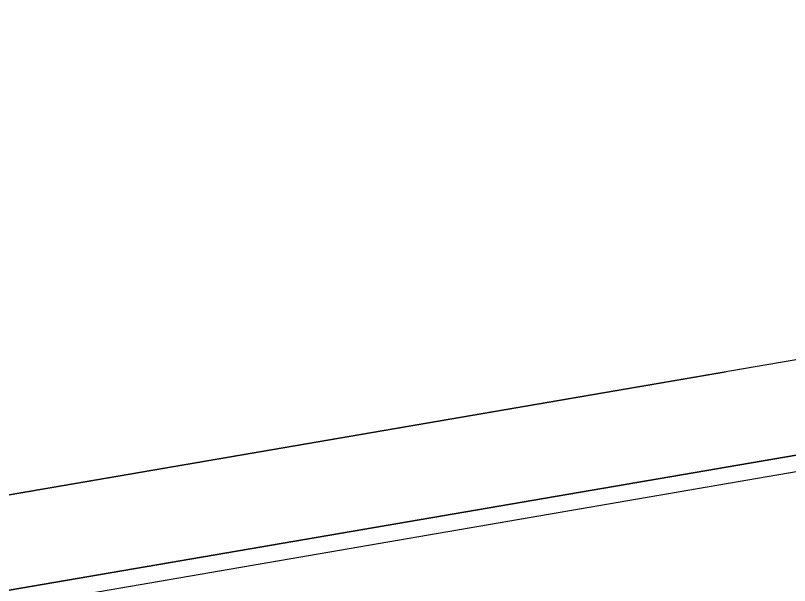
# Model space of a CAD drawing. Header units: millimetres. Extents: x 10366 to 28454, y 24552 to 29702.
# Drawn here: x 25810.796 to 25813.524, y 28220.312 to 28222.323 of the extents above; entities that cross this region are included whole.
import ezdxf

# ---------------------------------------------------------------- set-up
doc = ezdxf.new("R2010")
doc.units = ezdxf.units.MM
doc.header["$LTSCALE"] = 3
doc.layers.add('DomyÅ›lny', color=7, linetype='Continuous')

msp = doc.modelspace()

# ---------------------------------------------------------------- linework, layer by layer
at = {"layer": 'DomyÅ›lny'}
for p, q in [((25753.3563, 28210.4312), (26123.8572, 28274.0846)), ((26123.8572, 28274.0846), (25753.3563, 28210.4312)), ((26113.4993, 28272.3869), (25763.7156, 28212.1289))]:
    msp.add_line(p, q, dxfattribs=at)
for points in [[(25815.0751, 28221.371, 0), (25815.0751, 28221.371, 0), (25812.7526, 28220.972, 0), (25801.1311, 28218.9753, 0)], [(25802.4679, 28219.205, 0), (25802.4679, 28219.205, 0), (25802.6251, 28219.232, 0), (25803.2994, 28219.3479, 0), (25813.2983, 28221.0657, 0)]]:
    msp.add_polyline3d(points, dxfattribs=at)

doc.saveas('drawing.dxf')
